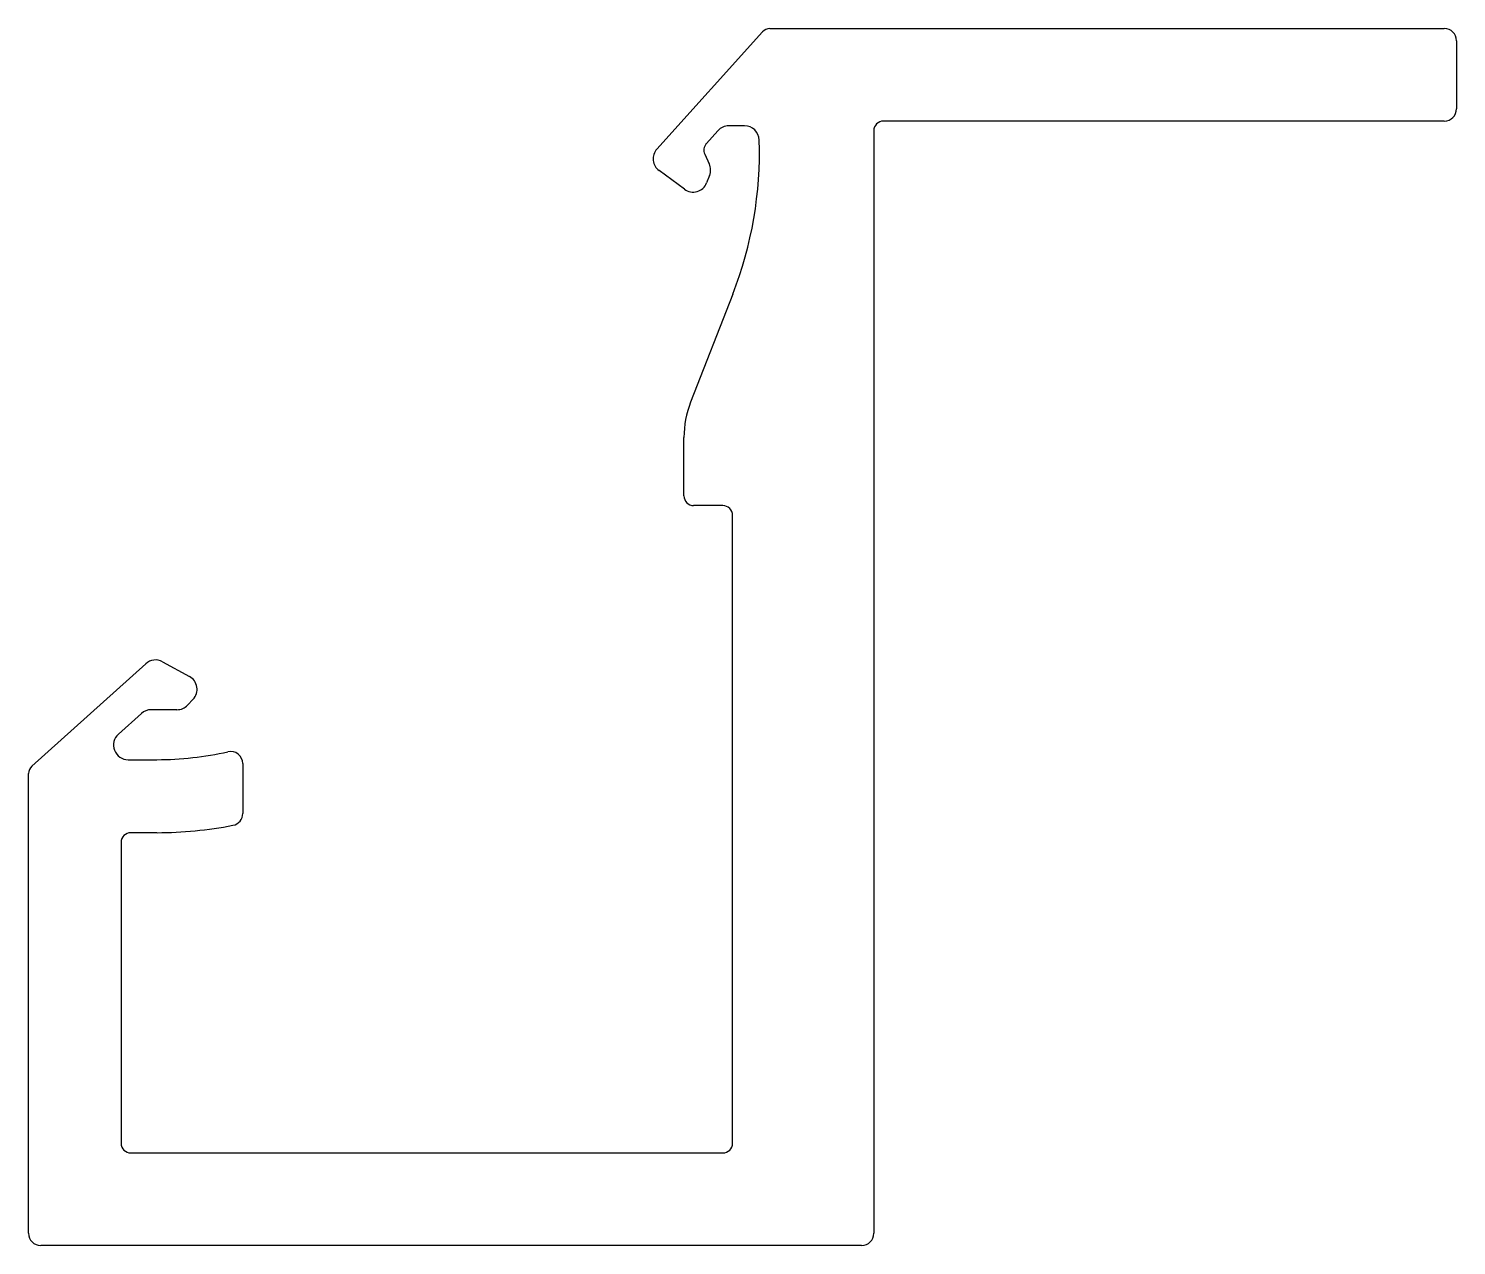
# Model space of a CAD drawing. Extents: x 2766.3 to 2795.6, y 960.1 to 985.1.
import ezdxf

# ---------------------------------------------------------------- set-up
doc = ezdxf.new("R2010")
doc.units = 0
doc.layers.get('0').update_dxf_attribs({"linetype": 'CONTINUOUS'})

msp = doc.modelspace()

# ---------------------------------------------------------------- linework, layer by layer
for p, q in [((2779.166, 982.583), (2781.337, 984.994)), ((2781.485, 985.06), (2795.339, 985.06)), ((2795.589, 984.81), (2795.589, 983.41)), ((2780.969, 983.061), (2780.644, 983.061)), ((2795.339, 983.16), (2783.822, 983.16)), ((2780.421, 982.962), (2780.183, 982.696)), ((2783.622, 982.96), (2783.622, 960.31)), ((2780.15, 982.478), (2780.243, 982.28)), ((2779.732, 981.758), (2779.212, 982.141)), ((2780.249, 982.042), (2780.189, 981.889)), ((2780.724, 979.604), (2779.859, 977.387)), ((2779.722, 975.46), (2779.722, 976.659)), ((2780.522, 975.26), (2779.922, 975.26)), ((2780.722, 962.16), (2780.722, 975.06)), ((2766.328, 969.904), (2768.669, 972.011)), ((2769.014, 972.051), (2769.566, 971.749)), ((2769.309, 971.066), (2768.78, 971.066)), ((2769.64, 971.28), (2769.527, 971.161)), ((2768.58, 970.989), (2768.106, 970.563)), ((2768.307, 970.04), (2768.898, 970.04)), ((2770.662, 969.959), (2770.662, 968.937)), ((2766.262, 960.31), (2766.262, 969.755)), ((2768.899, 968.54), (2768.362, 968.54)), ((2768.162, 968.34), (2768.162, 962.16)), ((2768.362, 961.96), (2780.522, 961.96)), ((2783.372, 960.06), (2766.512, 960.06))]:
    msp.add_line(p, q)
for centre, radius, start, end in [((2781.485, 984.86), 0.2, 90, 138), ((2795.339, 984.81), 0.25, 0, 90), ((2795.339, 983.41), 0.25, 270, 0), ((2780.644, 982.761), 0.3, 90, 138), ((2780.969, 982.761), 0.3, 1.8353, 90), ((2783.822, 982.96), 0.2, 90, 180), ((2773.273, 982.514), 8, 338.6656, 1.8353), ((2779.389, 982.383), 0.3, 138, 233.7205), ((2780.331, 982.562), 0.2, 138, 205), ((2779.971, 982.153), 0.3, 338.3149, 25), ((2779.91, 982), 0.3, 233.7205, 338.3149), ((2781.722, 976.659), 2, 158.6656, 180), ((2779.922, 975.46), 0.2, 180, 270), ((2780.522, 975.06), 0.2, 0, 90), ((2768.869, 971.788), 0.3, 61.2795, 132), ((2769.422, 971.486), 0.3, 316.6851, 61.2795), ((2768.78, 970.766), 0.3, 90, 132), ((2769.309, 971.366), 0.3, 270, 316.6851), ((2768.307, 970.34), 0.3, 132, 270), ((2768.886, 976.78), 6.74, 270.1066, 282.61), ((2770.412, 969.959), 0.25, 0, 102.61), ((2766.462, 969.755), 0.2, 132, 180), ((2768.886, 976.78), 8.24, 270.0964, 281.0106), ((2770.412, 968.937), 0.25, 281.0106, 360), ((2768.362, 968.34), 0.2, 90, 180), ((2768.362, 962.16), 0.2, 180, 270), ((2780.522, 962.16), 0.2, 270, 0), ((2766.512, 960.31), 0.25, 180, 270), ((2783.372, 960.31), 0.25, 270, 0)]:
    msp.add_arc(centre, radius, start, end)

doc.saveas('drawing.dxf')
